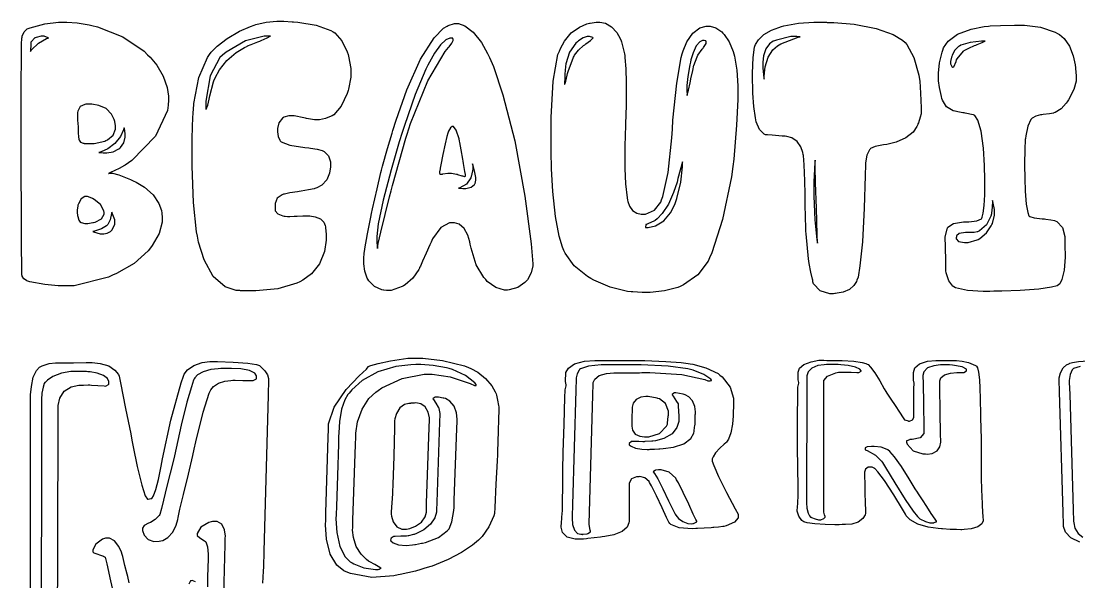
# Model space of a CAD drawing. Extents: x 82 to 273, y 41 to 319.
# Drawn here: x 88.2 to 209.8, y 253.6 to 318 of the extents above; entities that cross this region are included whole.
import ezdxf

# ---------------------------------------------------------------- set-up
doc = ezdxf.new("R2010")
doc.units = 0
doc.header["$MEASUREMENT"] = 0

msp = doc.modelspace()

# ---------------------------------------------------------------- linework, layer by layer
at = {"color": 7}
for points in [[(88.936, 317.111), (89.2609, 317.235), (90.9451, 317.686), (92.5326, 317.889), (93.0631, 317.889), (93.4628, 317.889), (94.663, 317.788), (96.0519, 317.562), (96.3443, 317.5), (96.9959, 317.351), (99.9105, 316.205), (102.35, 314.527), (102.765, 314.113), (103.046, 313.837), (103.809, 312.923), (104.559, 311.679), (105.011, 310.384), (105.164, 309.371), (105.164, 309.033), (105.164, 308.857), (105.136, 308.381), (105.128, 308.328), (105.056, 307.72), (103.677, 304.783), (100.939, 301.987), (100.189, 301.449), (100.117, 301.396), (99.4833, 301.052), (98.4952, 300.603), (98.2486, 300.496), (98.3008, 300.496), (98.4208, 300.531), (98.461, 300.531), (98.7118, 300.531), (99.4653, 300.316), (100.78, 299.799), (101.107, 299.649), (101.448, 299.497), (102.421, 298.917), (103.408, 298.049), (104.062, 297.055), (104.348, 296.229), (104.386, 295.945), (104.395, 295.892), (104.422, 295.457), (104.422, 295.311), (104.422, 294.881), (104.082, 293.591), (103.302, 292.198), (103.081, 291.924), (102.817, 291.598), (101.203, 290.155), (99.2008, 288.979), (98.7418, 288.785), (98.2652, 288.59), (94.3102, 287.584), (92.9929, 287.584), (92.4842, 287.584), (90.9588, 287.722), (89.2433, 288.053), (88.9, 288.149), (88.8284, 288.177), (88.5377, 288.375), (88.3528, 288.696), (88.3348, 288.785), (88.3253, 288.811), (88.3087, 289.67), (88.2826, 292.17), (88.2551, 296.285), (88.2357, 300.582), (88.2304, 302.014), (88.2304, 307.305), (88.2304, 308.213), (88.2357, 310.937), (88.2551, 313.625), (88.2883, 315.367), (88.3172, 316.054), (88.3348, 316.159), (88.3613, 316.275), (88.5694, 316.756), (88.864, 317.077), (88.936, 317.111)], [(121.285, 303.425), (121.47, 303.407), (122.24, 303.288), (122.819, 303.116), (122.907, 303.072), (123.048, 303.002), (123.547, 302.513), (123.779, 301.829), (123.789, 301.661), (123.789, 301.485), (123.789, 301.243), (123.676, 300.52), (123.339, 299.743), (122.776, 299.158), (122.196, 298.835), (121.991, 298.767), (121.893, 298.741), (121.249, 298.592), (120.394, 298.442), (120.191, 298.414), (119.979, 298.388), (119.107, 298.257), (118.481, 298.125), (118.393, 298.097), (118.233, 298.045), (117.66, 297.634), (117.405, 297.029), (117.405, 296.827), (117.405, 296.297), (117.413, 296.209), (117.708, 295.853), (118.303, 295.62), (118.463, 295.592), (118.577, 295.592), (118.835, 295.558), (118.922, 295.558), (119.107, 295.558), (119.59, 295.584), (119.662, 295.592), (119.953, 295.592), (120.607, 295.628), (120.826, 295.628), (121.215, 295.628), (121.419, 295.617), (122.029, 295.509), (122.625, 295.258), (123.009, 294.874), (123.172, 294.491), (123.19, 294.357), (123.198, 294.261), (123.26, 293.488), (123.26, 293.229), (123.26, 292.806), (123.074, 291.536), (122.514, 290.108), (121.577, 288.943), (120.613, 288.222), (120.261, 288.043), (119.908, 287.867), (117.738, 287.249), (115.212, 286.985), (114.37, 286.985), (114.114, 286.985), (113.436, 287.012), (113.348, 287.021), (112.926, 287.033), (111.674, 287.45), (110.304, 288.634), (109.24, 290.573), (108.614, 292.581), (108.479, 293.265), (108.373, 293.777), (108.02, 297.159), (107.88, 301.33), (107.88, 302.719), (107.88, 303.742), (107.88, 304.309), (107.922, 306.009), (108.002, 307.544), (108.02, 307.799), (108.081, 308.514), (108.664, 311.53), (109.634, 313.805), (109.89, 314.149), (110.082, 314.41), (110.764, 315.12), (111.905, 316.014), (113.318, 316.823), (114.576, 317.38), (115.006, 317.536), (115.208, 317.606), (116.377, 317.871), (117.624, 317.993), (118.04, 317.993), (118.409, 317.993), (119.389, 317.933), (119.521, 317.923), (120.015, 317.889), (122.14, 317.528), (123.807, 316.919), (124.072, 316.758), (124.265, 316.636), (125.081, 315.746), (125.703, 314.467), (125.801, 314.149), (125.853, 313.972), (126.118, 312.545), (126.118, 312.068), (126.118, 311.556), (125.853, 310.189), (125.801, 310.021), (125.685, 309.66), (124.988, 308.205), (124.15, 307.243), (123.965, 307.129), (123.851, 307.058), (123.198, 306.794), (122.503, 306.67), (122.273, 306.67), (121.929, 306.67), (121.019, 306.82), (120.897, 306.846), (120.729, 306.891), (119.584, 307.129), (119.203, 307.129), (118.991, 307.129), (118.409, 306.953), (118.357, 306.917), (118.241, 306.838), (117.85, 306.309), (117.687, 305.654), (117.687, 305.435), (117.687, 305.263), (117.766, 304.744), (117.951, 304.307), (118.004, 304.235), (118.1, 304.13), (119.115, 303.725), (120.835, 303.461), (121.285, 303.425)], [(147.002, 290.548), (147.002, 290.452), (147.038, 290.233), (147.038, 290.16), (147.038, 289.886), (146.848, 289.059), (146.395, 288.255), (146.262, 288.113), (146.12, 287.947), (145.291, 287.365), (144.321, 287.1), (144.11, 287.091), (143.776, 287.091), (142.777, 287.387), (141.789, 288.087), (141.604, 288.29), (141.392, 288.52), (140.524, 290.001), (139.919, 291.906), (139.84, 292.347), (139.787, 292.618), (139.542, 293.413), (139.117, 294.178), (138.561, 294.645), (138.039, 294.811), (137.866, 294.816), (137.796, 294.816), (137.457, 294.816), (136.441, 294.261), (135.493, 292.964), (135.326, 292.593), (135.181, 292.275), (134.749, 291.317), (134.342, 290.398), (134.1, 289.836), (134.02, 289.683), (134.02, 289.631), (134.056, 289.667), (133.94, 289.438), (133.222, 288.467), (132.344, 287.708), (132.151, 287.584), (132.001, 287.496), (130.763, 287.055), (130.351, 287.055), (130.227, 287.055), (129.902, 287.082), (129.858, 287.091), (129.664, 287.118), (128.825, 287.484), (128.163, 288.149), (128.058, 288.326), (127.978, 288.467), (127.71, 289.256), (127.599, 290.094), (127.599, 290.372), (127.599, 290.654), (127.66, 291.404), (127.67, 291.501), (127.714, 291.819), (128.009, 293.555), (128.393, 295.469), (128.481, 295.874), (128.596, 296.413), (129.129, 298.737), (129.574, 300.585), (129.646, 300.883), (129.76, 301.324), (130.325, 303.359), (130.853, 305.127), (130.951, 305.435), (131.314, 306.611), (132.551, 310.093), (134.126, 313.643), (135.673, 316.087), (136.758, 317.201), (137.195, 317.43), (137.283, 317.474), (138.011, 317.712), (138.253, 317.712), (138.496, 317.712), (139.224, 317.468), (140.179, 316.738), (141.115, 315.525), (141.825, 314.267), (142.029, 313.832), (142.488, 312.79), (143.593, 309.539), (144.952, 304.228), (146.09, 297.898), (146.816, 292.391), (147.002, 290.548)], [(163.935, 287.514), (163.671, 287.4), (162.144, 286.99), (160.523, 286.808), (159.985, 286.808), (159.57, 286.808), (158.503, 286.87), (158.327, 286.879), (157.903, 286.923), (155.892, 287.404), (154.023, 288.221), (153.671, 288.432), (153.3, 288.652), (151.791, 289.892), (150.741, 291.324), (150.6, 291.641), (150.423, 292.037), (150.052, 293.296), (149.626, 295.558), (149.326, 298.429), (149.178, 301.038), (149.155, 301.908), (149.145, 302.128), (149.123, 303.456), (149.119, 304.994), (149.119, 305.506), (149.119, 306.907), (149.357, 311.107), (149.913, 314.15), (150.071, 314.537), (150.188, 314.842), (150.665, 315.709), (151.442, 316.632), (152.397, 317.31), (153.236, 317.671), (153.529, 317.747), (153.617, 317.774), (154.291, 317.889), (154.517, 317.889), (154.726, 317.889), (155.356, 317.756), (156.077, 317.355), (156.679, 316.684), (157.066, 315.983), (157.163, 315.736), (157.207, 315.631), (157.558, 314.219), (157.585, 314.042), (157.612, 313.832), (157.712, 312.505), (157.762, 310.934), (157.762, 310.408), (157.762, 309.893), (157.736, 308.346), (157.674, 306.149), (157.656, 305.646), (157.646, 305.197), (157.608, 303.293), (157.585, 302.043), (157.585, 301.625), (157.585, 301.042), (157.664, 299.289), (157.85, 297.702), (157.904, 297.428), (157.938, 297.25), (158.128, 296.727), (158.49, 296.219), (158.99, 295.91), (159.471, 295.804), (159.632, 295.804), (159.738, 295.804), (159.985, 295.822), (160.989, 296.263), (161.713, 297.197), (161.819, 297.462), (161.96, 297.833), (162.555, 300.607), (162.991, 304.598), (163.054, 305.576), (163.124, 306.618), (163.551, 310.864), (164.068, 313.822), (164.182, 314.219), (164.288, 314.577), (164.725, 315.615), (165.403, 316.618), (166.22, 317.226), (166.94, 317.43), (167.181, 317.43), (167.399, 317.43), (168.055, 317.223), (168.742, 316.75), (168.874, 316.618), (169.015, 316.478), (169.597, 315.608), (170.037, 314.511), (170.109, 314.255), (170.188, 313.982), (170.458, 312.354), (170.568, 310.552), (170.568, 309.951), (170.568, 308.973), (170.43, 306.036), (170.1, 302.138), (170.003, 301.272), (169.835, 300.118), (168.835, 295.187), (167.604, 291.386), (167.323, 290.795), (167.155, 290.416), (165.972, 288.837), (164.332, 287.682), (163.935, 287.514)], [(176, 304.764), (175.691, 304.792), (174.535, 304.892), (173.994, 304.94), (173.813, 304.94), (173.743, 304.94), (173.601, 305.002), (173.05, 305.555), (172.693, 306.441), (172.649, 306.67), (172.605, 306.891), (172.432, 308.179), (172.314, 309.713), (172.296, 310.056), (172.296, 310.4), (172.262, 311.175), (172.262, 311.433), (172.262, 312.028), (172.336, 313.814), (172.5, 315.004), (172.544, 315.137), (172.616, 315.327), (172.948, 315.852), (173.583, 316.46), (174.458, 316.963), (175.292, 317.281), (175.577, 317.36), (175.876, 317.448), (177.562, 317.756), (179.327, 317.889), (179.917, 317.889), (180.145, 317.889), (180.755, 317.862), (180.835, 317.853), (181.615, 317.83), (183.954, 317.628), (186.491, 317.165), (188.438, 316.464), (189.507, 315.812), (189.794, 315.524), (189.997, 315.313), (190.809, 313.832), (191.372, 311.785), (191.452, 311.29), (191.478, 311.088), (191.579, 309.731), (191.629, 308.044), (191.629, 307.482), (191.629, 307.35), (191.545, 306.948), (191.336, 306.325), (191.276, 306.175), (191.276, 306.141), (191.242, 306.105), (191.152, 305.875), (190.718, 305.247), (189.891, 304.571), (188.759, 304.082), (187.686, 303.826), (187.325, 303.778), (187.131, 303.751), (186.351, 303.583), (185.834, 303.345), (185.773, 303.283), (185.693, 303.213), (185.401, 302.609), (185.252, 301.705), (185.244, 301.485), (185.219, 300.236), (185.104, 296.49), (184.894, 292.617), (184.613, 289.862), (184.388, 288.582), (184.256, 288.219), (184.2, 288.058), (183.919, 287.61), (183.391, 287.157), (182.678, 286.855), (182.01, 286.72), (181.787, 286.702), (181.725, 286.702), (181.585, 286.668), (181.54, 286.668), (181.162, 286.668), (180.031, 287.012), (179.29, 287.814), (179.211, 288.043), (179.211, 288.219), (179.167, 288.344), (178.969, 289.127), (178.787, 290.16), (178.752, 290.406), (178.717, 290.663), (178.425, 293.539), (178.399, 293.864), (178.39, 293.926), (178.373, 294.334), (178.346, 295.373), (178.32, 296.98), (178.299, 298.613), (178.293, 299.156), (178.284, 299.633), (178.215, 301.462), (178.109, 302.569), (178.083, 302.683), (178.047, 302.9), (177.826, 303.531), (177.385, 304.162), (176.772, 304.574), (176.195, 304.746), (176, 304.764)], [(196.567, 307.446), (196.426, 307.473), (195.866, 307.566), (195.535, 307.64), (195.509, 307.658), (195.315, 307.702), (194.557, 308.157), (194.08, 308.911), (194.028, 309.104), (193.966, 309.342), (193.74, 310.382), (193.639, 311.143), (193.639, 311.397), (193.639, 311.643), (193.639, 312.032), (193.766, 313.196), (194.054, 314.413), (194.134, 314.642), (194.222, 314.924), (194.74, 315.689), (195.822, 316.5), (197.372, 317.078), (198.881, 317.376), (199.39, 317.43), (199.557, 317.448), (200.765, 317.51), (202.353, 317.536), (202.883, 317.536), (203.504, 317.536), (205.369, 317.298), (207.045, 316.742), (207.327, 316.582), (207.535, 316.465), (208.088, 315.981), (208.68, 315.124), (209.108, 314.008), (209.331, 312.979), (209.374, 312.631), (209.382, 312.543), (209.444, 311.711), (209.444, 311.433), (209.444, 311.11), (209.183, 310.141), (208.588, 308.963), (208.421, 308.717), (208.315, 308.558), (207.716, 307.923), (207.045, 307.499), (206.904, 307.446), (206.851, 307.429), (206.397, 307.341), (205.678, 307.251), (205.493, 307.233), (205.361, 307.225), (204.818, 307.085), (204.399, 306.838), (204.329, 306.776), (204.24, 306.68), (203.896, 305.925), (203.658, 304.8), (203.623, 304.517), (203.605, 304.385), (203.543, 303.252), (203.517, 301.608), (203.517, 301.06), (203.517, 300.901), (203.543, 300.47), (203.553, 300.426), (203.558, 299.928), (203.611, 298.436), (203.724, 296.96), (203.885, 296.001), (204.01, 295.62), (204.082, 295.558), (204.117, 295.531), (204.628, 295.403), (205.563, 295.293), (205.81, 295.275), (205.951, 295.249), (206.546, 295.156), (206.983, 295.081), (207.045, 295.063), (207.229, 294.984), (207.869, 294.275), (208.139, 293.226), (208.139, 292.876), (208.139, 292.806), (208.162, 292.32), (208.172, 290.861), (208.063, 289.362), (207.815, 288.306), (207.563, 287.806), (207.433, 287.69), (207.274, 287.586), (206.624, 287.406), (205.153, 287.189), (203.013, 287.036), (200.904, 286.961), (200.201, 286.949), (199.997, 286.949), (199.541, 286.915), (199.39, 286.915), (198.785, 286.915), (196.973, 287.047), (195.597, 287.356), (195.403, 287.444), (195.289, 287.523), (194.826, 288.153), (194.521, 289.085), (194.487, 289.314), (194.48, 289.662), (194.461, 290.704), (194.437, 291.753), (194.422, 292.464), (194.417, 292.748), (194.417, 292.842), (194.417, 293.186), (194.619, 294.12), (194.663, 294.217), (194.715, 294.332), (195.377, 294.742), (196.508, 294.922), (196.886, 294.922), (197.123, 294.932), (198.027, 295.056), (198.56, 295.285), (198.614, 295.345), (198.665, 295.485), (198.757, 295.923), (198.869, 296.81), (198.941, 298.016), (198.967, 299.163), (198.967, 299.544), (198.967, 299.765), (198.961, 300.422), (198.939, 300.735), (198.931, 300.743), (198.913, 301.406), (198.792, 303.39), (198.534, 305.351), (198.156, 306.631), (197.82, 307.158), (197.662, 307.233), (197.6, 307.243), (196.682, 307.429), (196.567, 307.446)], [(91.3694, 316.053), (91.3335, 316.089), (90.883, 316.265), (90.7341, 316.265), (90.5136, 316.265), (89.9403, 316.116), (89.8521, 316.089), (89.7901, 316.063), (89.3755, 315.622), (89.359, 315.56), (89.359, 315.481), (89.3353, 315.243), (89.2969, 314.661), (89.2888, 314.501), (89.4211, 314.696), (90.2092, 315.476), (91.1571, 315.993), (91.3694, 316.053)], [(109.854, 309.21), (109.898, 309.414), (110.339, 311.027), (110.383, 311.15), (110.506, 311.474), (111.004, 312.394), (111.857, 313.475), (112.933, 314.39), (113.892, 314.978), (114.23, 315.137), (114.246, 315.146), (114.643, 315.313), (115.429, 315.622), (115.641, 315.7), (115.817, 315.772), (116.483, 316.063), (116.848, 316.249), (116.876, 316.265), (116.16, 316.265), (114.017, 315.714), (111.795, 314.441), (111.372, 314.078), (111.053, 313.814), (109.942, 311.723), (109.467, 308.807), (109.467, 307.835), (109.502, 307.888), (109.674, 308.337), (109.828, 309.033), (109.854, 309.21)], [(129.187, 291.853), (129.177, 291.933), (129.266, 292.449), (129.553, 293.754), (130.046, 295.768), (130.564, 297.808), (130.74, 298.486), (130.899, 299.113), (132.424, 304.545), (132.574, 305.012), (132.971, 306.221), (134.955, 311.124), (136.94, 314.511), (137.337, 314.96), (137.425, 315.058), (137.734, 315.472), (137.866, 315.776), (137.866, 315.877), (137.866, 315.877), (137.838, 316.01), (137.83, 316.019), (137.776, 316.019), (137.658, 316.053), (137.619, 316.053), (137.473, 316.053), (137.036, 315.861), (136.401, 315.283), (135.713, 314.313), (135.143, 313.298), (134.973, 312.95), (134.735, 312.474), (133.517, 309.572), (132.264, 306), (132.009, 305.189), (131.677, 304.126), (130.732, 300.922), (129.817, 297.432), (129.266, 294.715), (129.081, 293.256), (129.081, 292.77), (129.081, 292.541), (129.169, 291.907), (129.187, 291.853)], [(151.025, 311.996), (151.069, 312.19), (151.685, 313.84), (151.765, 313.972), (151.825, 314.088), (152.262, 314.652), (152.858, 315.181), (152.999, 315.277), (153.132, 315.375), (153.635, 315.776), (153.925, 316.054), (153.952, 316.089), (153.907, 316.116), (153.544, 316.229), (153.422, 316.229), (153.27, 316.229), (152.815, 316.077), (152.268, 315.728), (152.153, 315.63), (151.967, 315.463), (151.252, 314.415), (150.821, 313.082), (150.777, 312.773), (150.777, 312.685), (150.755, 312.421), (150.715, 311.811), (150.706, 311.643), (150.672, 310.727), (150.688, 310.745), (150.808, 311.098), (150.981, 311.803), (151.025, 311.996)], [(175.331, 315.277), (175.524, 315.375), (177.526, 316.143), (177.73, 316.195), (177.614, 316.195), (177.356, 316.229), (177.271, 316.229), (176.653, 316.229), (175.012, 315.816), (174.801, 315.736), (174.644, 315.681), (174.219, 315.388), (173.8, 314.816), (173.546, 314.026), (173.46, 313.272), (173.46, 313.02), (173.46, 312.597), (173.575, 311.486), (173.603, 311.326), (173.608, 311.676), (173.728, 312.724), (174.056, 313.846), (174.589, 314.696), (175.125, 315.17), (175.331, 315.277)], [(165.136, 311.114), (165.188, 311.362), (165.399, 312.328), (165.541, 312.923), (165.559, 312.984), (165.62, 313.188), (165.99, 314.07), (166.466, 314.775), (166.581, 314.89), (166.642, 314.952), (166.934, 315.436), (166.934, 315.596), (166.934, 315.631), (166.908, 315.728), (166.9, 315.736), (166.872, 315.746), (166.707, 315.772), (166.652, 315.772), (166.537, 315.772), (166.197, 315.615), (165.788, 315.142), (165.432, 314.358), (165.194, 313.544), (165.136, 313.267), (165.064, 312.976), (164.817, 311.631), (164.711, 310.582), (164.711, 310.232), (164.711, 310.039), (164.738, 309.518), (164.747, 309.456), (164.764, 309.518), (164.902, 310.048), (165.092, 310.894), (165.136, 311.114)], [(195.721, 313.549), (195.774, 313.665), (196.505, 314.547), (196.603, 314.608), (196.664, 314.652), (197.127, 314.898), (197.784, 315.181), (197.944, 315.243), (198.093, 315.297), (198.658, 315.525), (198.975, 315.684), (199.003, 315.7), (198.566, 315.7), (197.255, 315.552), (196.197, 315.225), (196.038, 315.137), (195.941, 315.076), (195.518, 314.657), (195.2, 314.078), (195.156, 313.936), (195.129, 313.866), (195.016, 313.364), (195.016, 313.196), (195.016, 313.074), (195.191, 312.72), (195.227, 312.702), (195.227, 312.702), (195.381, 312.756), (195.65, 313.356), (195.721, 313.549)], [(94.8612, 304.377), (94.8792, 304.316), (95.0517, 304.086), (95.3463, 303.964), (95.4264, 303.954), (95.4871, 303.946), (95.9968, 303.918), (96.1679, 303.918), (96.617, 303.918), (97.8337, 304.21), (97.966, 304.271), (98.1509, 304.351), (98.7901, 304.888), (99.0604, 305.59), (99.0604, 305.822), (99.0604, 305.983), (98.9983, 306.406), (98.9901, 306.458), (98.9348, 306.682), (98.6261, 307.318), (98.0144, 307.937), (97.1585, 308.31), (96.3359, 308.434), (96.0617, 308.434), (95.673, 308.434), (95.5312, 308.425), (95.0115, 308.169), (94.7374, 307.632), (94.7208, 307.482), (94.7208, 306.494), (94.729, 306.345), (94.7692, 305.749), (94.791, 305.408), (94.791, 305.293), (94.791, 305.146), (94.8133, 304.704), (94.8517, 304.413), (94.8612, 304.377)], [(97.1543, 302.896), (97.2164, 302.887), (97.6725, 302.86), (97.8256, 302.86), (98.0736, 302.86), (98.8219, 302.992), (99.4558, 303.301), (99.5535, 303.389), (99.6583, 303.477), (100.029, 304.024), (100.189, 304.66), (100.189, 304.87), (100.189, 305.091), (100.099, 305.674), (100.083, 305.752), (100.002, 305.492), (99.6389, 304.746), (99.0025, 303.94), (98.1728, 303.327), (97.4164, 302.977), (97.1543, 302.896)], [(139.03, 301.908), (138.994, 302.146), (138.804, 303.2), (138.632, 304.06), (138.606, 304.201), (138.544, 304.483), (138.217, 305.471), (137.927, 305.894), (137.83, 305.894), (137.764, 305.894), (137.565, 305.732), (137.345, 305.339), (137.301, 305.223), (137.257, 305.127), (137.147, 304.744), (136.948, 303.888), (136.694, 302.67), (136.462, 301.49), (136.385, 301.096), (136.375, 301.035), (136.313, 300.684), (136.313, 300.567), (136.313, 300.496), (136.313, 300.47), (136.419, 300.39), (136.455, 300.39), (136.499, 300.39), (136.613, 300.418), (136.631, 300.426), (136.701, 300.444), (137.257, 300.531), (137.443, 300.531), (137.663, 300.531), (138.253, 300.418), (138.325, 300.39), (138.351, 300.382), (138.879, 300.232), (138.958, 300.214), (139.171, 300.144), (139.207, 300.144), (139.223, 300.144), (139.277, 300.197), (139.277, 300.214), (139.277, 300.25), (139.277, 300.368), (139.205, 300.721), (139.065, 301.653), (139.03, 301.908)], [(138.465, 298.803), (138.526, 298.795), (138.982, 298.767), (139.135, 298.767), (139.335, 298.767), (139.937, 298.899), (140.325, 299.208), (140.37, 299.296), (140.388, 299.332), (140.476, 299.703), (140.476, 299.825), (140.476, 300.017), (140.374, 300.59), (140.149, 301.405), (140.089, 301.589), (140.089, 301.501), (140.123, 301.303), (140.123, 301.236), (140.123, 300.972), (139.973, 300.258), (139.947, 300.178), (139.885, 299.985), (139.391, 299.266), (138.65, 298.847), (138.465, 298.803)], [(163.442, 297.251), (163.575, 297.622), (164.028, 299.506), (164.218, 301.254), (164.218, 301.837), (163.689, 299.897), (163.59, 299.489), (163.205, 298.285), (162.607, 296.943), (161.897, 295.879), (161.305, 295.264), (161.079, 295.099), (160.911, 295.02), (160.31, 294.751), (160.092, 294.64), (160.021, 294.64), (159.985, 294.287), (160.267, 294.294), (161.115, 294.488), (162.07, 295.042), (162.847, 295.96), (163.328, 296.918), (163.442, 297.251)], [(179.317, 298.767), (179.317, 297.867), (179.422, 295.165), (179.669, 292.859), (179.74, 292.489), (179.704, 293.49), (179.607, 296.497), (179.518, 299.422), (179.471, 301.26), (179.458, 301.826), (179.458, 302.014), (179.44, 301.741), (179.317, 299.511), (179.317, 298.767)], [(96.4145, 297.604), (96.3429, 297.648), (95.8398, 297.851), (95.673, 297.851), (95.5354, 297.851), (95.1219, 297.591), (94.8009, 296.995), (94.7568, 296.827), (94.7469, 296.766), (94.6849, 296.257), (94.6849, 296.087), (94.6849, 295.982), (94.7113, 295.699), (94.7208, 295.664), (94.7374, 295.558), (94.8574, 295.138), (95.0295, 294.88), (95.0736, 294.852), (95.1177, 294.835), (95.534, 294.746), (95.673, 294.746), (95.8935, 294.746), (96.4667, 294.835), (96.5549, 294.852), (96.7479, 294.896), (97.4453, 295.258), (97.7554, 295.8), (97.7554, 295.981), (97.7554, 296.017), (97.7276, 296.184), (97.3349, 296.916), (96.6075, 297.507), (96.4145, 297.604)], [(195.685, 293.265), (195.685, 293.212), (195.651, 293.092), (195.651, 293.052), (195.651, 292.961), (195.946, 292.687), (196.624, 292.559), (196.85, 292.559), (196.956, 292.559), (197.061, 292.568), (198.093, 292.859), (198.191, 292.912), (198.375, 293.018), (199.142, 293.657), (199.698, 294.455), (199.778, 294.64), (199.823, 294.746), (200.061, 295.699), (200.061, 296.017), (200.061, 296.361), (199.883, 297.269), (199.849, 297.392), (199.849, 297.392), (199.843, 297.247), (199.821, 296.943), (199.813, 296.863), (199.813, 296.607), (199.716, 295.92), (199.708, 295.84), (199.654, 295.593), (199.151, 294.592), (198.331, 293.891), (198.121, 293.794), (198.085, 293.777), (197.722, 293.715), (197.148, 293.688), (196.956, 293.688), (196.723, 293.688), (196.029, 293.583), (195.694, 293.336), (195.685, 293.265)], [(96.4487, 293.828), (96.5549, 293.784), (97.3226, 293.547), (97.579, 293.547), (97.7152, 293.547), (98.1244, 293.631), (98.5037, 293.838), (98.5654, 293.9), (98.636, 293.962), (98.9901, 294.63), (98.9901, 294.852), (98.9901, 295.152), (98.6977, 295.936), (98.6374, 296.051), (98.6275, 295.874), (98.4772, 295.148), (98.1865, 294.614), (98.1082, 294.533), (98.0281, 294.455), (97.4492, 294.116), (96.6431, 293.864), (96.4487, 293.828)], [(133.633, 279.26), (134.388, 279.26), (136.657, 279.009), (139.161, 278.387), (139.63, 278.201), (139.905, 278.087), (140.691, 277.639), (141.587, 276.922), (142.298, 276.088), (142.704, 275.408), (142.805, 275.167), (142.831, 275.018), (142.949, 274.427), (143.086, 273.836), (143.122, 273.685), (143.109, 273.313), (143.074, 272.196), (143.033, 270.917), (142.992, 269.638), (142.956, 268.52), (142.945, 268.147), (142.91, 267.477), (142.787, 264.791), (142.663, 262.088), (142.628, 261.408), (142.548, 261.127), (141.975, 259.865), (141.19, 258.781), (141.005, 258.586), (140.794, 258.361), (140.08, 257.762), (138.844, 256.942), (137.304, 256.14), (135.931, 255.549), (135.467, 255.375), (135.298, 255.323), (134.619, 255.112), (133.94, 254.9), (133.773, 254.846), (133.552, 254.794), (132.661, 254.601), (131.771, 254.406), (131.55, 254.353), (131.047, 254.238), (128.516, 254.066), (126.056, 254.513), (125.589, 254.706), (125.288, 254.834), (124.504, 255.484), (123.745, 256.744), (123.317, 258.466), (123.208, 260.092), (123.226, 260.633), (123.252, 261.506), (123.515, 270.202), (123.542, 271.074), (123.56, 271.713), (124.193, 273.614), (125.579, 275.665), (127.084, 277.221), (127.908, 278.007), (128.094, 278.271), (128.111, 278.299), (128.407, 278.416), (129.257, 278.66), (130.663, 278.956), (132.147, 279.196), (132.644, 279.26), (132.749, 279.251), (133.15, 279.247), (133.511, 279.26), (133.633, 279.26)], [(124.707, 270.264), (124.679, 269.373), (124.565, 265.796), (124.45, 262.202), (124.424, 261.302), (124.406, 260.783), (124.502, 259.216), (124.865, 257.604), (125.466, 256.446), (126.033, 255.859), (126.258, 255.728), (126.453, 255.614), (127.595, 255.16), (128.931, 254.972), (129.223, 254.988), (129.267, 254.988), (129.366, 255.022), (129.399, 255.022), (129.407, 255.032), (129.496, 255.086), (129.505, 255.094), (129.532, 255.094), (129.6, 255.12), (129.61, 255.129), (129.46, 255.209), (128.869, 255.535), (128.277, 255.862), (128.129, 255.94), (127.903, 256.11), (127.302, 256.72), (126.726, 257.625), (126.402, 258.65), (126.317, 259.504), (126.33, 259.785), (126.357, 260.651), (126.655, 269.328), (126.683, 270.192), (126.694, 270.63), (126.891, 271.939), (127.401, 273.417), (128.195, 274.624), (128.965, 275.362), (129.257, 275.555), (129.689, 275.846), (132.009, 276.914), (134.539, 277.416), (135.078, 277.424), (135.457, 277.434), (137.521, 277.116), (139.832, 276.339), (140.335, 276.119), (140.379, 276.119), (140.479, 276.119), (140.512, 276.119), (140.512, 276.146), (140.512, 276.206), (140.512, 276.225), (140.37, 276.419), (139.302, 277.289), (137.776, 277.963), (137.407, 278.059), (137.098, 278.139), (135.589, 278.422), (134.152, 278.528), (133.879, 278.518), (133.808, 278.518), (133.649, 278.518), (133.597, 278.518), (133.014, 278.512), (131.268, 278.303), (129.209, 277.698), (127.42, 276.683), (126.237, 275.638), (125.906, 275.237), (125.754, 275.071), (125.415, 274.471), (125.054, 273.385), (124.818, 271.984), (124.718, 270.695), (124.707, 270.264)], [(154.553, 279.011), (154.838, 279.011), (155.698, 279.011), (156.557, 279.011), (156.846, 279.011), (157.612, 279.011), (159.91, 278.977), (162.32, 278.885), (164.057, 278.759), (164.87, 278.668), (165.1, 278.624), (165.391, 278.564), (166.916, 278.144), (168.301, 277.496), (168.522, 277.319), (168.777, 277.116), (169.694, 275.926), (170.083, 274.664), (170.075, 274.425), (170.075, 274.241), (170.069, 273.685), (170.047, 273.094), (170.039, 272.944), (170.032, 272.624), (169.955, 271.661), (169.773, 270.665), (169.513, 269.954), (169.292, 269.608), (169.193, 269.522), (169.017, 269.383), (168.518, 268.923), (168.031, 268.371), (167.738, 267.921), (167.64, 267.693), (167.64, 267.618), (167.64, 267.582), (167.64, 267.421), (167.819, 266.934), (168.367, 265.678), (169.291, 263.813), (170.269, 261.954), (170.604, 261.338), (170.604, 261.277), (170.604, 261.138), (170.604, 261.092), (170.604, 260.926), (170.202, 260.43), (169.253, 259.999), (168.981, 259.927), (168.856, 259.91), (168.345, 259.844), (167.833, 259.795), (167.71, 259.785), (167.516, 259.777), (166.722, 259.733), (165.928, 259.69), (165.735, 259.68), (165.347, 259.654), (163.829, 259.755), (162.877, 260.157), (162.771, 260.28), (162.657, 260.43), (162.383, 260.969), (161.885, 262.057), (161.248, 263.431), (160.657, 264.594), (160.444, 264.972), (160.382, 265.086), (159.905, 265.493), (159.323, 265.651), (159.209, 265.642), (159.181, 265.642), (159.122, 265.642), (159.103, 265.642), (158.935, 265.634), (158.353, 265.387), (158.089, 264.892), (158.08, 264.76), (158.08, 264.24), (158.08, 262.679), (158.08, 261.118), (158.08, 260.597), (158.08, 260.58), (158.08, 260.54), (158.08, 260.526), (158.073, 260.358), (157.867, 259.859), (157.281, 259.336), (156.318, 258.96), (155.313, 258.763), (154.976, 258.727), (154.799, 258.71), (154.088, 258.622), (153.361, 258.534), (153.176, 258.516), (152.856, 258.477), (151.885, 258.47), (150.975, 258.706), (150.442, 259.226), (150.278, 259.833), (150.283, 260.033), (150.3, 260.227), (150.366, 260.999), (150.414, 261.753), (150.424, 261.938), (150.432, 262.511), (150.46, 264.8), (150.486, 267.106), (150.496, 267.688), (150.522, 268.473), (150.618, 271.622), (150.715, 274.771), (150.742, 275.555), (150.75, 275.617), (150.839, 276.094), (150.848, 276.155), (150.839, 276.199), (150.785, 276.57), (150.777, 276.614), (150.777, 276.826), (150.803, 277.372), (150.813, 277.46), (150.83, 277.63), (151.103, 278.12), (151.823, 278.606), (152.97, 278.908), (154.157, 279.011), (154.553, 279.011)], [(152.011, 276.895), (151.976, 275.582), (151.588, 262.406), (151.554, 261.092), (151.548, 260.857), (151.599, 260.148), (151.795, 259.486), (152.142, 259.117), (152.525, 259.029), (152.647, 259.045), (152.673, 259.045), (152.732, 259.009), (152.753, 259.009), (152.805, 259.019), (153.228, 259.071), (153.282, 259.079), (153.343, 259.097), (153.635, 259.323), (153.635, 259.398), (153.617, 259.478), (153.502, 260.131), (153.494, 260.21), (153.529, 261.55), (153.916, 274.992), (153.952, 276.331), (153.957, 276.468), (154.138, 276.867), (154.643, 277.253), (155.474, 277.487), (156.343, 277.566), (156.633, 277.566), (156.998, 277.566), (158.097, 277.571), (159.27, 277.592), (159.562, 277.6), (160.46, 277.61), (164.148, 277.39), (166.776, 276.816), (167.146, 276.648), (167.207, 276.648), (167.346, 276.648), (167.393, 276.648), (167.41, 276.658), (167.551, 276.71), (167.569, 276.718), (167.472, 276.842), (166.656, 277.39), (165.435, 277.865), (165.136, 277.953), (164.844, 278.041), (162.577, 278.35), (159.468, 278.482), (158.433, 278.482), (158.049, 278.482), (156.898, 278.482), (155.746, 278.482), (155.363, 278.482), (154.879, 278.482), (153.431, 278.35), (152.488, 278.041), (152.4, 277.953), (152.338, 277.883), (152.126, 277.465), (152.02, 276.993), (152.011, 276.895)], [(180.905, 279.011), (181.324, 279.011), (182.582, 278.985), (183.902, 278.907), (184.853, 278.775), (185.297, 278.66), (185.421, 278.588), (185.536, 278.522), (185.83, 278.227), (186.323, 277.575), (186.902, 276.645), (187.409, 275.751), (187.572, 275.449), (187.714, 275.23), (188.146, 274.57), (188.648, 273.809), (189.148, 273.049), (189.581, 272.389), (189.724, 272.168), (189.768, 272.16), (190.139, 272.045), (190.183, 272.028), (190.288, 272.037), (190.658, 272.182), (190.817, 272.437), (190.817, 272.521), (190.817, 272.931), (190.799, 274.162), (190.783, 275.393), (190.783, 275.802), (190.791, 275.856), (190.843, 276.279), (190.853, 276.331), (190.843, 276.375), (190.755, 276.746), (190.747, 276.79), (190.747, 276.958), (190.747, 277.334), (190.747, 277.46), (190.747, 277.629), (190.924, 278.134), (191.464, 278.62), (192.369, 278.914), (193.321, 279.011), (193.639, 279.011), (193.868, 279.011), (194.557, 279.011), (195.245, 279.011), (195.475, 279.011), (195.695, 279.011), (196.357, 278.933), (197.083, 278.748), (197.631, 278.536), (197.899, 278.413), (197.979, 278.378), (198.013, 278.36), (198.098, 278.17), (198.229, 277.636), (198.34, 276.76), (198.396, 275.83), (198.402, 275.519), (198.42, 274.902), (198.472, 272.428), (198.526, 269.937), (198.544, 269.31), (198.544, 268.949), (198.544, 267.863), (198.548, 266.612), (198.557, 265.362), (198.573, 264.276), (198.578, 263.914), (198.596, 263.587), (198.666, 262.29), (198.737, 260.993), (198.754, 260.667), (198.754, 260.557), (198.602, 260.223), (198.145, 259.892), (197.385, 259.667), (196.587, 259.556), (196.321, 259.538), (196.197, 259.548), (195.703, 259.57), (195.241, 259.574), (195.086, 259.574), (194.98, 259.584), (194.098, 259.636), (193.992, 259.644), (193.608, 259.669), (192.464, 259.835), (191.262, 260.187), (190.386, 260.692), (189.931, 261.156), (189.83, 261.338), (189.507, 261.903), (188.49, 263.573), (187.413, 265.196), (186.654, 266.205), (186.327, 266.568), (186.267, 266.594), (186.239, 266.604), (186.01, 266.718), (185.984, 266.736), (185.896, 266.736), (185.698, 266.736), (185.631, 266.736), (185.543, 266.718), (185.252, 266.519), (185.138, 266.179), (185.138, 266.065), (185.143, 265.752), (185.163, 264.812), (185.19, 263.737), (185.216, 262.662), (185.237, 261.723), (185.244, 261.408), (185.201, 261.257), (184.945, 260.834), (184.423, 260.43), (183.674, 260.198), (182.944, 260.132), (182.703, 260.138), (182.553, 260.138), (182.215, 260.103), (182.104, 260.103), (181.729, 260.11), (180.606, 260.145), (179.414, 260.222), (178.551, 260.347), (178.151, 260.456), (178.047, 260.526), (177.94, 260.598), (177.57, 261.105), (177.411, 261.677), (177.411, 261.867), (177.42, 262.035), (177.464, 262.715), (177.508, 263.394), (177.517, 263.561), (177.512, 263.91), (177.497, 264.957), (177.482, 266.154), (177.468, 267.351), (177.453, 268.398), (177.447, 268.746), (177.447, 269.638), (177.451, 272.31), (177.473, 275.159), (177.483, 275.872), (177.491, 275.926), (177.578, 276.375), (177.588, 276.437), (177.578, 276.481), (177.526, 276.79), (177.517, 276.824), (177.517, 277.001), (177.517, 277.398), (177.517, 277.53), (177.517, 277.673), (177.683, 278.1), (178.179, 278.541), (179.006, 278.856), (179.871, 279.018), (180.163, 279.047), (180.207, 279.039), (180.454, 279.017), (180.792, 279.011), (180.905, 279.011)], [(178.506, 277.071), (178.506, 273.509), (178.47, 265.493), (178.47, 262.819), (178.47, 262.621), (178.516, 262.023), (178.641, 261.466), (178.811, 261.129), (178.945, 261.001), (178.999, 260.985), (179.061, 260.969), (179.454, 260.818), (179.853, 260.703), (179.987, 260.703), (180.103, 260.703), (180.45, 260.823), (180.63, 260.993), (180.622, 261.02), (180.622, 261.076), (180.534, 261.246), (180.446, 261.553), (180.446, 261.655), (180.446, 265.369), (180.446, 273.724), (180.446, 276.508), (180.446, 276.683), (180.869, 277.205), (181.857, 277.584), (182.14, 277.636), (182.306, 277.636), (182.682, 277.672), (182.809, 277.672), (182.967, 277.664), (183.603, 277.636), (184.237, 277.61), (184.397, 277.6), (184.485, 277.6), (184.74, 277.75), (184.749, 277.777), (184.76, 277.822), (184.613, 278.003), (184.114, 278.227), (183.271, 278.413), (182.396, 278.507), (182.104, 278.518), (181.936, 278.518), (181.433, 278.518), (180.929, 278.518), (180.763, 278.518), (180.517, 278.512), (179.784, 278.407), (179.077, 278.125), (178.649, 277.68), (178.506, 277.224), (178.506, 277.071)], [(191.947, 270.757), (191.947, 270.593), (191.545, 270.097), (190.596, 269.903), (190.324, 269.911), (190.288, 269.893), (190.005, 269.779), (189.971, 269.769), (189.971, 269.725), (189.971, 269.626), (189.971, 269.592), (190.041, 269.372), (190.716, 268.606), (191.831, 268.261), (192.123, 268.252), (192.318, 268.246), (192.909, 268.326), (193.467, 268.602), (193.794, 269.081), (193.893, 269.598), (193.887, 269.769), (193.877, 270.448), (193.833, 273.156), (193.789, 275.864), (193.781, 276.542), (193.781, 276.658), (193.913, 277.005), (194.318, 277.336), (195.001, 277.534), (195.726, 277.6), (195.968, 277.6), (196.1, 277.6), (196.398, 277.6), (196.497, 277.6), (196.558, 277.61), (196.85, 277.815), (196.85, 277.883), (196.85, 277.982), (196.355, 278.276), (195.227, 278.466), (194.91, 278.482), (194.706, 278.482), (194.25, 278.482), (194.098, 278.482), (193.847, 278.482), (193.099, 278.397), (192.387, 278.139), (191.965, 277.709), (191.835, 277.256), (191.841, 277.107), (191.857, 276.463), (191.905, 273.906), (191.937, 271.384), (191.947, 270.757)], [(102.165, 259.644), (102.181, 259.462), (102.38, 258.929), (102.839, 258.441), (103.488, 258.211), (104.092, 258.222), (104.282, 258.269), (104.495, 258.323), (105.095, 258.648), (105.665, 259.266), (106.037, 260.055), (106.218, 260.724), (106.256, 260.949), (106.291, 261.153), (106.474, 261.927), (106.887, 263.601), (107.451, 265.916), (107.962, 268.09), (108.126, 268.817), (108.319, 269.664), (109.149, 273.051), (109.837, 275.237), (109.96, 275.483), (110.024, 275.626), (110.333, 276), (110.903, 276.381), (111.647, 276.62), (112.313, 276.713), (112.536, 276.718), (112.823, 276.718), (113.683, 276.702), (114.543, 276.684), (114.829, 276.684), (114.899, 276.702), (115.278, 276.904), (115.288, 276.931), (115.288, 276.975), (115.288, 277.074), (115.288, 277.107), (115.288, 277.217), (115.088, 277.544), (114.485, 277.848), (113.472, 278.021), (112.4, 278.065), (112.043, 278.059), (111.822, 278.059), (111.326, 278.059), (111.161, 278.059), (110.871, 278.054), (110.006, 277.953), (109.127, 277.702), (108.505, 277.34), (108.195, 277.02), (108.126, 276.895), (108.046, 276.728), (107.789, 275.974), (107.275, 274.202), (106.623, 271.563), (106.046, 268.924), (105.869, 268.041), (105.701, 267.379), (105.022, 264.711), (104.342, 261.991), (104.176, 261.302), (104.104, 261.188), (103.641, 260.707), (103.09, 260.386), (102.975, 260.35), (102.851, 260.306), (102.372, 260.051), (102.155, 259.725), (102.165, 259.644)], [(135.537, 274.602), (135.607, 274.497), (135.872, 274.074), (136.136, 273.649), (136.208, 273.543), (136.224, 273.473), (136.339, 272.91), (136.349, 272.838), (136.313, 271.921), (135.994, 262.715), (135.96, 261.797), (135.953, 261.579), (135.775, 260.93), (135.281, 260.179), (134.481, 259.54), (133.668, 259.118), (133.386, 259.009), (133.314, 258.993), (132.751, 258.851), (132.68, 258.833), (132.512, 258.825), (131.851, 258.798), (131.188, 258.772), (131.021, 258.763), (130.959, 258.746), (130.739, 258.582), (130.659, 258.402), (130.668, 258.374), (130.696, 258.279), (130.97, 258.045), (131.598, 257.82), (132.459, 257.74), (133.211, 257.795), (133.456, 257.845), (133.544, 257.863), (134.25, 258.005), (134.338, 258.021), (134.699, 258.093), (136.167, 258.666), (137.195, 259.416), (137.337, 259.574), (137.407, 259.654), (137.732, 260.448), (137.954, 261.771), (137.972, 262.114), (137.998, 262.935), (138.289, 271.172), (138.325, 271.992), (138.33, 272.237), (138.25, 272.973), (137.975, 273.743), (137.495, 274.309), (136.989, 274.613), (136.808, 274.673), (136.736, 274.683), (136.172, 274.77), (136.102, 274.778), (136.03, 274.778), (135.872, 274.778), (135.819, 274.778), (135.792, 274.762), (135.563, 274.62), (135.537, 274.602)], [(163.019, 275.096), (163.019, 275.06), (163.134, 274.902), (163.543, 274.294), (163.725, 273.997), (163.725, 273.896), (163.733, 273.756), (163.759, 273.174), (163.785, 272.592), (163.795, 272.451), (163.795, 272.39), (163.795, 272.251), (163.795, 272.204), (163.788, 271.972), (163.588, 271.278), (163.022, 270.559), (162.092, 270.046), (161.124, 269.781), (160.796, 269.735), (160.698, 269.726), (159.905, 269.673), (159.808, 269.663), (159.653, 269.663), (159.185, 269.668), (158.67, 269.69), (158.538, 269.699), (158.512, 269.699), (158.452, 269.699), (158.433, 269.699), (158.379, 269.682), (158.08, 269.457), (158.08, 269.382), (158.101, 269.31), (158.319, 269.135), (158.829, 268.937), (159.538, 268.811), (160.165, 268.775), (160.373, 268.781), (160.496, 268.791), (160.989, 268.817), (161.484, 268.844), (161.608, 268.853), (162.006, 268.87), (163.201, 269.039), (164.389, 269.434), (165.174, 270.043), (165.515, 270.648), (165.559, 270.863), (165.567, 270.943), (165.655, 271.56), (165.665, 271.639), (165.665, 271.793), (165.669, 272.256), (165.69, 272.751), (165.699, 272.874), (165.705, 273.08), (165.629, 273.703), (165.377, 274.343), (164.96, 274.804), (164.543, 275.047), (164.394, 275.096), (164.306, 275.124), (163.45, 275.282), (163.372, 275.273), (163.344, 275.273), (163.285, 275.273), (163.266, 275.273), (163.238, 275.247), (163.045, 275.106), (163.019, 275.096)], [(158.433, 273.473), (158.423, 273.288), (158.401, 272.539), (158.397, 271.837), (158.397, 271.603), (158.392, 271.449), (158.481, 270.982), (158.788, 270.546), (159.314, 270.294), (159.87, 270.222), (160.055, 270.228), (160.364, 270.237), (161.576, 270.62), (162.384, 271.446), (162.49, 271.675), (162.498, 271.781), (162.585, 272.601), (162.595, 272.697), (162.595, 272.759), (162.595, 272.898), (162.595, 272.944), (162.603, 273.174), (162.286, 274.043), (161.58, 274.577), (161.396, 274.638), (161.298, 274.673), (160.293, 274.859), (160.197, 274.85), (160.007, 274.855), (159.435, 274.779), (158.89, 274.519), (158.558, 274.081), (158.438, 273.626), (158.433, 273.473)], [(130.917, 263.914), (130.899, 263.659), (130.827, 262.626), (130.756, 261.594), (130.74, 261.338), (130.769, 261.118), (130.973, 260.469), (131.392, 259.883), (131.969, 259.602), (132.512, 259.599), (132.68, 259.644), (132.905, 259.699), (133.555, 259.965), (134.214, 260.434), (134.634, 261.029), (134.79, 261.55), (134.797, 261.725), (134.823, 262.599), (135.122, 271.304), (135.15, 272.168), (135.137, 272.389), (135.002, 273.043), (134.667, 273.655), (134.141, 274.009), (133.599, 274.115), (133.42, 274.108), (133.304, 274.108), (133.005, 274.082), (132.961, 274.072), (132.788, 274.067), (132.272, 273.928), (131.741, 273.545), (131.359, 272.922), (131.162, 272.281), (131.127, 272.062), (131.118, 271.252), (131.061, 268.001), (130.951, 264.734), (130.917, 263.914)], [(185.208, 268.923), (185.208, 268.879), (185.208, 268.78), (185.208, 268.746), (185.437, 268.658), (186.395, 268.111), (187.087, 267.424), (187.185, 267.265), (187.543, 266.681), (188.623, 264.924), (189.812, 263.032), (190.736, 261.669), (191.214, 261.057), (191.382, 260.915), (191.496, 260.818), (192.132, 260.488), (192.654, 260.35), (192.829, 260.35), (192.899, 260.35), (193.056, 260.35), (193.11, 260.35), (193.136, 260.36), (193.365, 260.448), (193.392, 260.456), (193.392, 260.474), (193.392, 260.514), (193.392, 260.526), (193.244, 260.753), (192.803, 261.428), (192.298, 262.202), (191.794, 262.978), (191.353, 263.654), (191.206, 263.878), (190.966, 264.259), (190.259, 265.407), (189.38, 266.798), (188.565, 267.936), (188.028, 268.548), (187.818, 268.71), (187.73, 268.782), (187.047, 269.025), (186.239, 269.109), (186.09, 269.099), (185.948, 269.109), (185.437, 269.065), (185.208, 268.958), (185.208, 268.923)], [(160.867, 266.207), (161.016, 266.018), (161.386, 265.387), (161.96, 264.249), (162.613, 262.873), (163.175, 261.718), (163.372, 261.338), (163.442, 261.203), (163.745, 260.841), (164.248, 260.474), (164.824, 260.266), (165.272, 260.225), (165.417, 260.244), (165.479, 260.254), (165.866, 260.44), (165.876, 260.456), (165.876, 260.474), (165.876, 260.514), (165.876, 260.526), (165.753, 260.722), (165.447, 261.345), (164.936, 262.472), (164.313, 263.816), (163.751, 264.928), (163.548, 265.289), (163.442, 265.483), (162.691, 266.158), (161.765, 266.427), (161.572, 266.417), (161.457, 266.417), (161.157, 266.393), (161.113, 266.383), (161.095, 266.365), (160.893, 266.224), (160.867, 266.207)]]:
    msp.add_lwpolyline(points, close=True, dxfattribs=at)
for points in [[(89.323, 251.32), (89.323, 268.861), (89.323, 274.708), (89.323, 275.033), (89.4002, 276.005), (89.6264, 277.063), (89.9929, 277.844), (90.3429, 278.232), (90.4875, 278.306), (90.6279, 278.386), (91.4301, 278.638), (92.1784, 278.73), (92.4278, 278.73), (92.8811, 278.73), (94.2439, 278.736), (95.6991, 278.757), (96.0617, 278.765), (96.3718, 278.765), (97.3046, 278.666), (98.2871, 278.368), (99.012, 277.872), (99.4008, 277.367), (99.4833, 277.177), (99.6322, 276.427), (100.223, 273.469), (100.814, 270.563), (100.965, 269.839), (101.108, 269.08), (101.572, 266.808), (102.079, 264.681), (102.488, 263.441), (102.741, 263.055), (102.799, 263.066), (102.833, 263.076), (103.116, 263.128), (103.152, 263.136), (103.232, 263.151), (103.433, 263.423), (103.707, 264.156), (103.995, 265.305), (104.239, 266.458), (104.316, 266.84), (104.483, 267.688), (105.432, 272.12), (106.609, 276.429), (106.892, 277.213), (106.968, 277.405), (107.349, 277.919), (108.073, 278.439), (109.034, 278.762), (109.914, 278.871), (110.207, 278.871), (110.207, 278.871), (110.8, 278.871), (112.579, 278.814), (114.26, 278.682), (115.273, 278.529), (115.623, 278.439), (115.641, 278.412), (115.685, 278.342), (115.879, 278.154), (116.231, 277.8), (116.543, 277.347), (116.669, 276.928), (116.663, 276.79), (116.61, 275), (116.116, 257.061), (116.064, 255.271), (116.052, 254.801), (115.958, 253.39)], [(209.863, 258.1), (208.844, 258.6), (208.221, 259.278), (208.004, 259.923), (207.998, 260.138), (207.954, 261.523), (207.548, 275.405), (207.504, 276.79), (207.514, 276.99), (207.655, 277.584), (207.957, 278.135), (208.332, 278.482), (208.606, 278.63), (208.704, 278.658), (208.738, 278.686), (209.015, 278.758), (209.722, 278.867), (210.792, 278.942)], [(92.4003, 246.962), (92.4885, 271.128), (92.498, 273.543), (92.498, 273.822), (92.6634, 274.657), (93.1594, 275.459), (93.9864, 275.956), (94.8531, 276.144), (95.1438, 276.155), (95.3904, 276.155), (95.946, 276.189), (96.1319, 276.189), (96.3165, 276.173), (97.0485, 276.119), (97.7801, 276.067), (97.966, 276.049), (98.0006, 276.067), (98.2832, 276.243), (98.3188, 276.261), (98.3188, 276.315), (98.3188, 276.433), (98.3188, 276.472), (98.3188, 276.585), (98.1661, 276.923), (97.7099, 277.275), (96.949, 277.534), (96.1528, 277.677), (95.8854, 277.706), (95.7255, 277.716), (95.0916, 277.738), (94.4961, 277.742), (94.2979, 277.742), (93.938, 277.737), (92.8606, 277.549), (91.8587, 277.147), (91.2453, 276.725), (91.0153, 276.508), (90.9807, 276.472), (90.9532, 276.472), (90.8748, 276.338), (90.7426, 275.93), (90.624, 275.237), (90.5633, 274.497), (90.5577, 274.249), (90.5577, 274.249), (90.5577, 266.938), (90.5235, 250.489)], [(209.925, 278.289), (209.135, 278.061), (209.057, 277.989), (208.985, 277.919), (208.756, 277.377), (208.668, 276.699), (208.668, 276.472), (208.668, 276.472), (208.712, 275.141), (209.117, 261.849), (209.161, 260.526), (209.167, 260.328), (209.308, 259.733), (209.669, 259.115), (210.209, 258.711)], [(111.53, 252.017), (111.601, 254.936), (111.672, 257.854), (111.69, 258.586), (111.695, 258.825), (111.593, 259.544), (111.274, 260.183), (110.756, 260.492), (110.228, 260.502), (110.067, 260.456), (109.81, 260.386), (108.884, 259.835), (108.452, 259.125), (108.443, 258.975), (108.443, 258.975), (108.443, 258.885), (108.76, 258.614), (109.291, 258.277), (109.397, 258.197), (109.449, 258.153), (109.634, 257.586), (109.714, 256.749), (109.714, 256.469), (109.707, 256.15), (109.686, 255.189), (109.66, 254.084), (109.634, 252.972)], [(100.656, 253.463), (100.471, 254.176), (100.409, 254.433), (100.153, 255.447), (99.8968, 256.461), (99.8361, 256.716), (99.7589, 256.953), (99.4364, 257.634), (98.9446, 258.256), (98.3865, 258.567), (97.9262, 258.593), (97.7896, 258.55), (97.5776, 258.472), (96.8015, 257.899), (96.4487, 257.251), (96.4487, 257.035), (96.4487, 257.035), (96.4487, 257), (96.5786, 256.897), (96.9077, 256.774), (97.342, 256.632), (97.6835, 256.494), (97.7896, 256.433), (97.8683, 256.389), (98.0652, 255.622), (98.4871, 253.661), (99.1581, 250.873)], [(108.279, 253.555), (107.88, 253.716), (107.774, 253.683), (107.678, 253.658), (107.48, 253.274)]]:
    msp.add_lwpolyline(points, dxfattribs=at)

doc.saveas('drawing.dxf')
